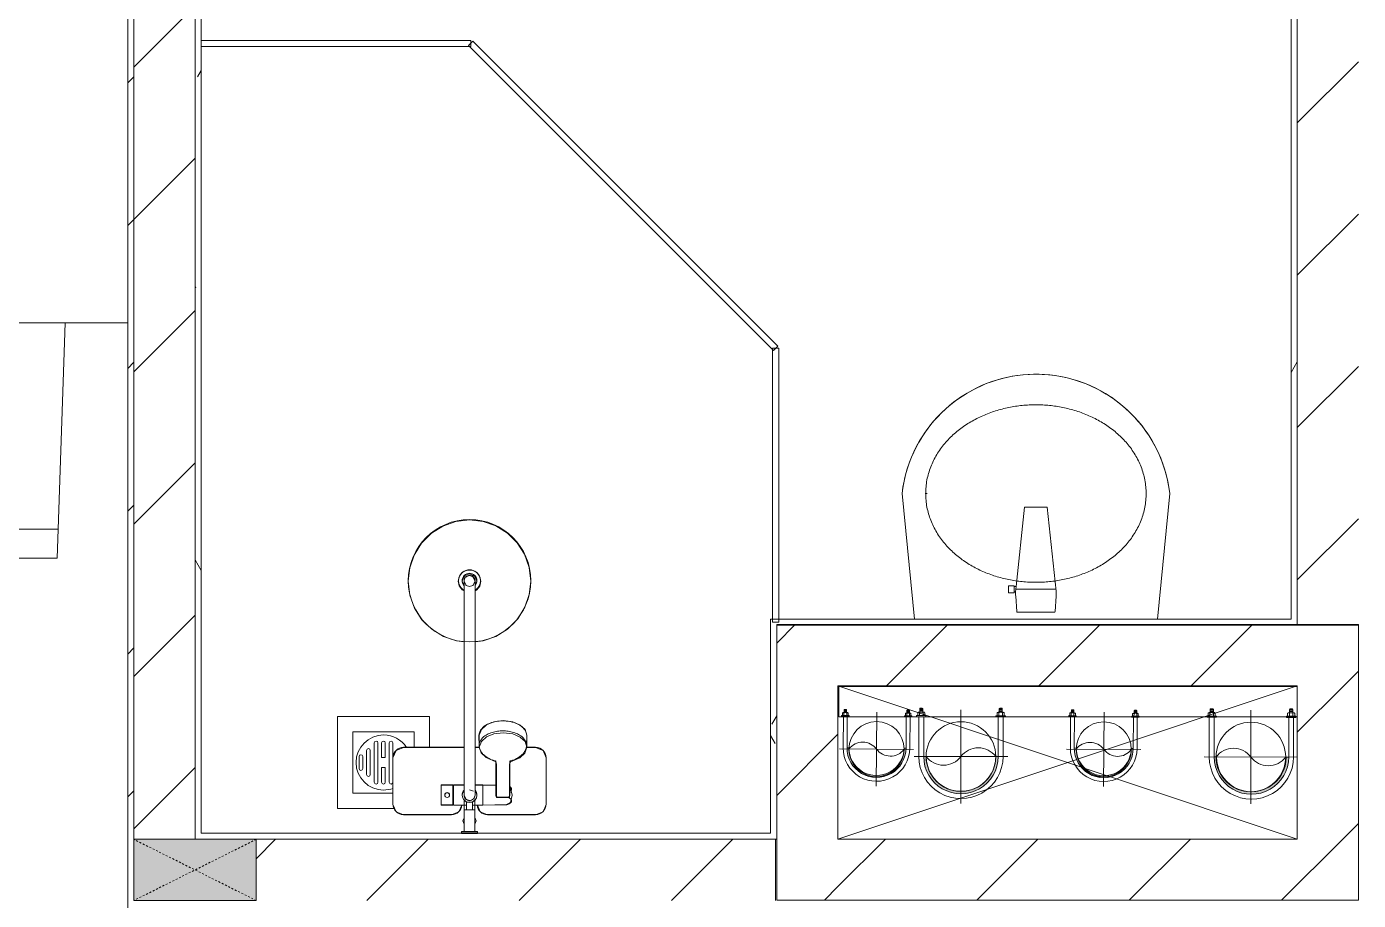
# Model space of a CAD drawing. Header units: millimetres. Extents: x 5357 to 259384, y -16348 to 109893.
# Drawn here: x 94678 to 96853, y 37737 to 39165 of the extents above; entities that cross this region are included whole.
import ezdxf

# ---------------------------------------------------------------- set-up
doc = ezdxf.new("R2010")
doc.units = ezdxf.units.MM
doc.linetypes.add('Dash', pattern=[6, 3, -3])
doc.linetypes.add('IMPORT-CENTER _3_', pattern=[10.16, 6.35, -1.27, 1.27, -1.27])
for name, color, linetype, lineweight in [('0-1', 7, 'Continuous', 5), ('0-2', 53, 'Continuous', 9), ('A-GLAZ-CURT-1', 254, 'Continuous', 9), ('A-GLAZ-CURT-2', 53, 'Continuous', 9), ('A-WALL-1', 9, 'Continuous', 18), ('A-WALL-3', 113, 'Continuous', 18), ('A-WALL-PATT', 111, 'Continuous', 9), ('A-WALL-PATT-1', 10, 'Continuous', 9), ('A-WALL-PATT-2', 53, 'Continuous', 9), ('G-IMPT', 8, 'Continuous', 9), ('G-IMPT-2', 8, 'IMPORT-CENTER _3_', 9), ('I-FURN-1', 254, 'Continuous', 9), ('I-WALL-1', 9, 'Continuous', 18), ('M-EQPM', 50, 'Continuous', 9), ('M-EQPM-1', 254, 'Continuous', 9), ('M-EQPM-2', 53, 'Continuous', 9), ('P-SANR-FIXT', 6, 'Continuous', 9), ('P-SANR-FIXT-1', 254, 'Continuous', 9), ('P-SANR-FIXT-2', 53, 'Continuous', 9), ('P-SANR-FIXT-3', 221, 'Continuous', 9), ('S-COLS-2', 9, 'Continuous', 18), ('S-COLS-3', 53, 'Continuous', 9), ('S-COLS-4', 254, 'Continuous', 9), ('S-COLS-HDLN-1', 53, 'Dash', 9)]:
    doc.layers.add(name, color=color, linetype=linetype, lineweight=lineweight)
pattern_1 = [(0, (0, 0), (894.08, 223.52), [73.762, -596.798, 73.762, -596.798, -3576.32]), (0, (0, 0), (894.08, 223.52), [-1341.12, 73.762, -1267.358, 73.762, -596.798, -1564.64]), (0, (0, 0), (894.08, 223.52), [-3352.8, 73.762, -373.278, 73.762, -1043.838]), (120, (335.28, 111.76), (-640.614, 662.536), [73.762, -596.798, 73.762, -4173.118]), (120, (335.28, 111.76), (-640.614, 662.536), [-744.322, -596.798, 73.762, -1267.358, -2235.2]), (120, (335.28, 111.76), (-640.614, 662.536), [-2682.24, 73.762, -596.798, 73.762, -1490.878]), (120, (335.28, 111.76), (-640.614, 662.536), [-3426.562, -373.278, 73.762, -1043.838]), (240, (447.04, 558.8), (-253.466, -886.056), [73.762, -596.798, 73.762, -4173.118]), (240, (447.04, 558.8), (-253.466, -886.056), [-744.322, -596.798, 73.762, -1267.358, -2235.2]), (240, (447.04, 558.8), (-253.466, -886.056), [-2682.24, 73.762, -596.798, 73.762, -1490.878]), (240, (447.04, 558.8), (-253.466, -886.056), [-3426.562, -373.278, 73.762, -1043.838])]
pattern_2 = [(45, (0, 0), (-124.4508, 124.4508), [])]

# ---------------------------------------------------------------- blocks, each defined once
blk = doc.blocks.new('93925000_0001 - 93925000_top_dwg_93925000_T-348115-TKCS_MB CẢNH QUAN CÂY XANH')
at = {"layer": 'P-SANR-FIXT'}
for p, q in [((-29.3, -30.4), (-108, -30.4)), ((29.3, -30.4), (108, -30.4)), ((-125, -47.4), (-125, -123.4)), ((-46.3, -78.4), (-46.3, -46.7)), ((-27.2, -47.1), (-26.1, -47.1)), ((-9, -412.5), (-9, -62.5)), ((9, -62.5), (9, -412.5)), ((21.5, -45.9), (60.6, -46.7)), ((43, -64.7), (43, -117.7)), ((65.8, -117.7), (65.8, -64.7)), ((125, -47.4), (125, -123.4)), ((-27.2, -77.9), (-26.1, -77.9)), ((43, -78.7), (21.5, -79.2)), ((42.7, -117.9), (42.7, -117.9)), ((43.2, -117.6), (43.2, -117.5)), ((65.6, -117.5), (65.6, -117.6)), ((66.1, -117.9), (66.1, -117.9)), ((-108, -140.4), (-9, -140.4)), ((9, -140.4), (16.1, -140.4)), ((15.4, -159.1), (15.8, -143.3)), ((108, -140.4), (92.7, -140.4)), ((93, -143.3), (93.4, -159.1))]:
    blk.add_line(p, q, dxfattribs=at)
at = {"layer": 'P-SANR-FIXT', "flags": 128}
for points in [[(-45.8, -46.1), (-27.2, -46.1), (-27.2, -78.9), (-45.8, -78.9)], [(-26.1, -46), (-26.1, -78.9), (-9, -79)], [(21.5, -47.4), (21.5, -79.1), (9, -79)]]:
    blk.add_lwpolyline(points, dxfattribs=at)
at = {"layer": 'P-SANR-FIXT'}
for centre, radius in [((-36.5, -62.5), 3.95), ((0, -412.5), 100)]:
    blk.add_circle(centre, radius, dxfattribs=at)
for centre, radius, start, end in [((-108, -47.4), 17, 90, 180), ((-29.3, -47.4), 17, 4.7626, 90), ((29.3, -47.4), 17, 90, 175.2374), ((108, -47.4), 17, 360, 90), ((-45.8, -46.6), 0.5, 90, 180), ((0, -62.5), 12, 318.5904, 221.4096), ((0, -62.5), 9, 90, 180.0008), ((0, -62.5), 9, 360, 90), ((45.7, -61.8), 2.59, 155.1929, 175.7071), ((45.9, -61.8), 2.75, 130.8294, 155.1929), ((46.1, -62.1), 3.08, 110.5459, 130.8294), ((54.4, -334.8), 275.9, 88.2683, 91.7343), ((59.7, -57.1), 10.5, 38.6491, 85.492), ((-11.1, -67.1), 76.9, 1.7693, 4.1075), ((-45.8, -78.4), 0.5, 180, 270), ((65.2, -72.4), 3.46, 323.2522, 79.3541), ((-108, -123.4), 17, 180, 270), ((41.5, -147.6), 26.8, 139.9517, 145.4927), ((43.6, -149.4), 29.5, 134.7867, 139.9744), ((46.2, -152), 33.2, 130.0223, 134.7808), ((47.7, -153.8), 35.5, 125.4414, 130.0144), ((49.9, -156.8), 39.2, 121.1773, 125.4365), ((50.6, -157.9), 40.5, 119.697, 121.1761), ((51, -158.7), 41.5, 117.0276, 119.7085), ((52.2, -161.1), 44.1, 113.3199, 117.0258), ((51.7, -159.9), 42.8, 109.7779, 113.2977), ((52.5, -162.2), 45.2, 106.1472, 109.7766), ((53.2, -164.5), 47.7, 103.9355, 106.1665), ((39.1, -108.2), 10.4, 284.3956, 285.5116), ((40.8, -114.2), 4.19, 285.5116, 289.9665), ((40.2, -112.5), 6, 289.9665, 292.7061), ((41.4, -115.3), 2.96, 292.7061, 296.5405), ((41.3, -115.1), 3.16, 296.9591, 300.8286), ((41.8, -115.8), 2.26, 300.8286, 305.287), ((42.1, -116.4), 1.64, 305.287, 309.9326), ((42.6, -116.9), 0.906, 309.9326, 315.24), ((66.5, -116.6), 1.39, 229.6335, 235.1234), ((66.3, -116.8), 1.08, 225.1702, 229.6335), ((67.3, -115.4), 2.79, 235.1234, 238.7439), ((67.2, -115.6), 2.6, 238.7439, 243.4573), ((67.8, -114.4), 3.89, 243.9189, 246.8313), ((68.1, -113.8), 4.52, 246.843, 250.4792), ((68.3, -113.2), 5.24, 250.478, 254.0406), ((68.5, -112.7), 5.75, 254.0357, 256.0561), ((55.4, -165.2), 48.4, 73.8659, 76.0481), ((56.2, -162.4), 45.5, 70.241, 73.86), ((57.4, -159.2), 42.1, 66.6693, 70.2637), ((56.5, -161.3), 44.3, 62.9815, 66.6728), ((58, -158.4), 41.1, 60.2783, 62.9855), ((57.7, -158.9), 41.7, 58.8444, 60.2824), ((59.2, -156.4), 38.7, 54.5377, 58.8482), ((60.9, -154), 35.8, 50.0034, 54.5405), ((62.8, -151.7), 32.8, 45.1921, 50.0042), ((65, -149.6), 29.8, 40.0487, 45.1896), ((87.6, -128.4), 1.5, 180, 187.5386), ((87.6, -128.4), 1.5, 258.6057, 270), ((67.2, -147.7), 26.8, 34.5125, 40.0422), ((108, -123.4), 17, 270, 360), ((32.6, -143.6), 16.9, 172.414, 179.1297), ((33.7, -143.7), 17.9, 164.9525, 172.4168), ((35.2, -144.2), 19.5, 157.9614, 164.9563), ((37.1, -144.9), 21.6, 151.4775, 157.9654), ((39.3, -146.1), 24, 145.4892, 151.4815), ((69.4, -146.2), 24.2, 28.5363, 34.4919), ((73.8, -143.9), 19.2, 21.6374, 28.9183), ((71.2, -145), 22.1, 15.4436, 21.6374), ((76.8, -143.4), 16.2, 7.1859, 15.4436), ((73.9, -143.8), 19.1, 1.2699, 7.1859), ((32.7, -159), 17.3, 181.3198, 222.2619), ((76, -159), 17.4, 317.3098, 358.6393), ((54.2, -123), 60.6, 259.1395, 270.1494), ((54.2, -119.5), 64.1, 270.1494, 280.3637), ((0, -412.5), 18, 120.2491, 59.7509), ((0, -412.5), 12.2, 137.7946, 42.2054), ((0, -412.5), 9, 180, 0)]:
    blk.add_arc(centre, radius, start, end, dxfattribs=at)
for points, degree in [([(-12.9, 0), (-12.9, -1.5), (-12.9, -3)], 2), ([(12.9, 0), (0, 0), (-12.8, 0)], 2), ([(12.8, 0), (12.9, 0), (12.9, 0)], 2), ([(12.9, 0), (12.9, -1.5), (12.9, -3)], 2), ([(-12.9, -3), (0, -3), (12.8, -3)], 2), ([(-12.8, -3), (-12.9, -3), (-12.9, -3)], 2), ([(-8.5, -3.8), (-8.5, -20.9), (-8.5, -38)], 2), ([(8.5, -3.8), (8.5, -20.9), (8.5, -38)], 2), ([(-8.5, -38), (0, -38), (8.5, -38)], 2), ([(-5, -38), (-5, -44.8), (-5, -51.6)], 2), ([(5, -38), (5, -44.8), (5, -51.6)], 2), ([(-5, -46), (-15.5, -46), (-26.1, -46)], 2), ([(5, -46), (13.3, -46), (21.5, -46)], 2), ([(43.2, -61.6), (43.1, -62.2), (43.3, -62.8), (43, -63.5), (43, -64.1), (43, -64.7)], 5), ([(46.1, -59), (45.8, -59), (45.6, -59), (45.4, -59.1), (45.2, -59.1), (45, -59.2)], 5), ([(65.6, -61.6), (65.6, -60.8), (65.5, -60), (64.3, -59), (63.5, -59), (62.7, -59)], 5), ([(42.8, -182.5), (33, -180.6), (24.7, -176.4), (19.9, -170.7)], 3), ([(88.8, -170.8), (83.9, -176.5), (75.6, -180.7), (65.8, -182.5)], 3)]:
    blk.add_open_spline(points, degree=degree, dxfattribs=at)
for points, weights in [([(-9.3, -3), (-8.5, -3), (-8.5, -3.8)], [1, 0.707106775639, 1]), ([(9.3, -3), (8.5, -3), (8.5, -3.8)], [1, 0.707106765177, 1]), ([(21.5, -45.9), (21.5, -45.7), (21.5, -47.4)], [0.874147445041, 0.908470869121, 1]), ([(67.9, -74.4), (66.9, -75.7), (65.8, -76.4)], [1, 0.991614392871, 1]), ([(54.4, -167.3), (15.8, -167.3), (15.8, -143.6)], [1, 0.707106781187, 1]), ([(93, -143.6), (93, -167.3), (54.4, -167.3)], [1, 0.707106781187, 1])]:
    blk.add_rational_spline(points, weights, degree=2, dxfattribs=at)
blk.add_open_spline([(68, -50.6), (68.4, -51.1), (68.6, -51.7), (68.7, -53.5), (68.2, -54.7), (66.1, -57), (64.6, -58.1), (62.7, -59)], degree=3, knots=[0.3623591, 0.3623591, 0.3623591, 0.3623591, 0.4991435, 0.4991435, 0.7494159, 0.7494159, 0.9564651, 0.9564651, 0.9564651, 0.9564651], dxfattribs=at)
blk = doc.blocks.new('93925000_0001 - 93925000_top_dwg-348114-TKCS_MB CẢNH QUAN CÂY XANH')
blk.add_blockref('93925000_0001 - 93925000_top_dwg_93925000_T-348115-TKCS_MB CẢNH QUAN CÂY XANH', (0, 0))
blk = doc.blocks.new('93925000_0001 - 93925000_3D_low_dwg-V159-TKCS_MB CẢNH QUAN CÂY XANH')
at = {"layer": 'P-SANR-FIXT'}
for p, q in [((-13, 0.4), (-12.1, 0.4)), ((-13, 0.4), (-11.6, 0.4)), ((-13, 0.4), (-12.1, 0.4)), ((-13, 0.4), (-11.6, 0.4)), ((-13, -2.4), (-13, 0.4)), ((-13, -2.4), (-13, 0.4)), ((-12.1, 0.4), (-9.1, 0.4)), ((-12.1, 0.4), (-9.1, 0.4)), ((-8, 0.4), (-11.6, 0.4)), ((-8, 0.4), (-11.6, 0.4)), ((-9.1, 0.4), (-5, 0.4)), ((-9.1, 0.4), (-5, 0.4)), ((-2.7, 0.4), (-8, 0.4)), ((-2.7, 0.4), (-8, 0.4)), ((-5, 0.4), (0, 0.4)), ((-5, 0.4), (0, 0.4)), ((2.9, 0.4), (-2.7, 0.4)), ((2.9, 0.4), (-2.7, 0.4)), ((0, 0.4), (5.1, 0.4)), ((0, 0.4), (5.1, 0.4)), ((8.2, 0.4), (2.9, 0.4)), ((8.2, 0.4), (2.9, 0.4)), ((5.1, 0.4), (9, 0.4)), ((5.1, 0.4), (9, 0.4)), ((11.6, 0.4), (8.2, 0.4)), ((11.6, 0.4), (8.2, 0.4)), ((9, 0.4), (12, 0.4)), ((9, 0.4), (12, 0.4)), ((13, 0.4), (11.6, 0.4)), ((13, 0.4), (11.6, 0.4)), ((12, 0.4), (13, 0.4)), ((12, 0.4), (13, 0.4)), ((13, -2.4), (13, 0.4)), ((13, -2.4), (13, 0.4)), ((-12.1, -2.4), (-13, -2.4)), ((-13, -2.4), (-11.6, -2.4)), ((-12.1, -2.4), (-13, -2.4)), ((-13, -2.4), (-11.6, -2.4)), ((-9.1, -2.4), (-12.1, -2.4)), ((-9.1, -2.4), (-12.1, -2.4)), ((-11.6, -2.4), (-8.5, -2.4)), ((-11.6, -2.4), (-8.9, -2.4)), ((-11.1, -20.1), (-8.9, -14.6)), ((-8.9, -25.2), (-11.1, -20.1)), ((-5, -2.4), (-9.1, -2.4)), ((-8.9, -45.6), (-8.9, -2.4)), ((-6.1, -2.4), (-8.5, -2.4)), ((-8.5, -53.6), (-8.5, -2.4)), ((-0.3, -2.4), (-6.1, -2.4)), ((0, -2.4), (-5, -2.4)), ((-0.3, -2.4), (6.1, -2.4)), ((5.1, -2.4), (0, -2.4)), ((5.1, -2.4), (9, -2.4)), ((6.1, -2.4), (8.5, -2.4)), ((11.6, -2.4), (8.5, -2.4)), ((8.5, -2.4), (8.5, -53.6)), ((8.9, -2.4), (8.9, -45.6)), ((11.6, -2.4), (8.9, -2.4)), ((11.1, -20.1), (8.9, -15)), ((8.9, -25.6), (11.1, -20.1)), ((9, -2.4), (12, -2.4)), ((9, -2.4), (12, -2.4)), ((13, -2.4), (11.6, -2.4)), ((13, -2.4), (11.6, -2.4)), ((12, -2.4), (13, -2.4)), ((12, -2.4), (13, -2.4)), ((-125, -47), (-120, -35)), ((-120, -35), (-125, -47)), ((-120, -35), (-108, -30)), ((-108, -30), (-120, -35)), ((-108, -30), (-29.2, -30)), ((-29.2, -30), (-108, -30)), ((-29.2, -30), (-17.2, -35)), ((-17.2, -35), (-29.2, -30)), ((-17.2, -35), (-12.8, -45.6)), ((-12.8, -45.6), (-17.2, -35)), ((17.2, -35), (12.8, -45.6)), ((12.8, -45.6), (17.2, -35)), ((17.2, -35), (29.2, -30)), ((17.2, -35), (29.2, -30)), ((29.2, -30), (108, -30)), ((108, -30), (29.2, -30)), ((108, -30), (120, -35)), ((120, -35), (108, -30)), ((120, -35), (125, -47)), ((125, -47), (120, -35)), ((-125, -123), (-125, -47)), ((-125, -47), (-125, -123)), ((-46.3, -45.7), (-27.2, -45.6)), ((-46.3, -46.9), (-46.3, -45.7)), ((-46.3, -45.7), (-46.3, -46.9)), ((-46.3, -50.3), (-46.3, -46.9)), ((-46.3, -50.5), (-46.3, -56.1)), ((-46.3, -56.1), (-46.3, -62.1)), ((-46.3, -68.1), (-46.3, -62.1)), ((-40.5, -62.1), (-39.4, -59.4)), ((-40.5, -62.1), (-39.3, -64.9)), ((-36.6, -58.1), (-39.4, -59.4)), ((-36.5, -66.1), (-39.3, -64.9)), ((-36.6, -58.1), (-33.6, -59.3)), ((-33.6, -64.8), (-36.5, -66.1)), ((-33.6, -59.3), (-32.5, -62.1)), ((-33.6, -64.8), (-32.5, -62.1)), ((-27.2, -46.8), (-27.2, -45.6)), ((-27.2, -45.6), (-27.2, -46.8)), ((-27.2, -46.8), (-27.2, -50.4)), ((-27.2, -56), (-27.2, -50.4)), ((-27.2, -62.1), (-27.2, -56)), ((-27.2, -68.2), (-27.2, -62.1)), ((-26.1, -46.8), (-26.1, -45.6)), ((-8.5, -45.6), (-26.1, -45.6)), ((-26.1, -46.8), (-26.1, -50.4)), ((-26.1, -56), (-26.1, -50.4)), ((-26.1, -62.1), (-26.1, -56)), ((-26.1, -68.2), (-26.1, -62.1)), ((-11.1, -57.5), (-12, -62.1)), ((-11.2, -57.7), (-12, -62.1)), ((-12, -62.1), (-11.2, -66.5)), ((-12, -62.1), (-11.2, -66.5)), ((-8.5, -53.6), (-11.2, -57.7)), ((-8.5, -53.6), (-11.2, -57.7)), ((-11.1, -57.5), (-11.2, -57.7)), ((-5.4, -54.9), (-9, -62.1)), ((-9, -62.1), (-9, -66.3)), ((-4.4, -50.9), (-8.5, -53.6)), ((-4.4, -50.9), (-8.5, -53.6)), ((-5.4, -54.9), (-6.9, -57.9)), ((0, -53.1), (-5.4, -54.9)), ((-4.6, -51), (-4.4, -50.9)), ((0, -50.1), (-4.4, -50.9)), ((-3.1, -54.4), (-0.3, -53.2)), ((4.4, -50.9), (0, -50.1)), ((4.4, -50.9), (4.6, -51)), ((4.4, -50.9), (8.5, -53.6)), ((4.4, -50.9), (8.5, -53.6)), ((9, -62.1), (6.4, -55.7)), ((9, -62.1), (7.9, -59.4)), ((21.5, -45.6), (8.5, -45.6)), ((11.1, -57.5), (8.5, -53.6)), ((11.2, -57.7), (8.5, -53.6)), ((11.2, -57.7), (8.5, -53.6)), ((9, -62.1), (9, -66.5)), ((11.1, -57.5), (11.2, -57.7)), ((11.1, -66.7), (12, -62.1)), ((12, -62.1), (11.2, -57.7)), ((12, -62.1), (11.2, -57.7)), ((11.2, -66.5), (12, -62.1)), ((21.5, -45.6), (60.6, -46.1)), ((21.5, -46.8), (21.5, -45.6)), ((21.5, -46.8), (21.5, -50.4)), ((21.5, -56), (21.5, -50.4)), ((21.5, -62.1), (21.5, -56)), ((21.5, -68.2), (21.5, -62.1)), ((43.3, -68.3), (43.8, -62.2)), ((44.3, -58.6), (44.2, -112.9)), ((65.4, -58.6), (44.3, -58.6)), ((60.6, -46.1), (66.7, -50.3)), ((65.4, -58.6), (65.4, -112.9)), ((66.3, -68.3), (65.5, -58.6)), ((66.7, -50.3), (69.5, -62.1)), ((66.7, -73.9), (69.5, -62.1)), ((125, -47), (125, -123)), ((125, -123), (125, -47)), ((-46.3, -73.7), (-46.3, -68.1)), ((-46.3, -77.3), (-46.3, -73.7)), ((-46.3, -78.5), (-46.3, -77.3)), ((-46.3, -78.5), (-46.3, -77.3)), ((-46.3, -78.5), (-27.2, -78.6)), ((-27.2, -73.8), (-27.2, -68.2)), ((-27.2, -77.4), (-27.2, -73.8)), ((-27.2, -77.4), (-27.2, -78.6)), ((-27.2, -78.6), (-27.2, -77.4)), ((-26.1, -73.8), (-26.1, -68.2)), ((-26.1, -77.4), (-26.1, -73.8)), ((-26.1, -78.6), (-26.1, -77.4)), ((-26.1, -78.6), (-9, -78.6)), ((-11.1, -66.7), (-11.2, -66.5)), ((-11.2, -66.5), (-9, -69.8)), ((-11.1, -66.7), (-9, -69.9)), ((-9, -79.5), (-9, -66.3)), ((-9, -79.5), (-9, -94.5)), ((6.4, -68.5), (0, -71.1)), ((9, -79.6), (9, -66.5)), ((9, -69.8), (11.2, -66.5)), ((9, -69.8), (11.2, -66.5)), ((9, -69.8), (11.1, -66.7)), ((9, -78.6), (21.5, -78.6)), ((9, -79.6), (9, -94.6)), ((11.1, -66.7), (11.2, -66.5)), ((21.5, -73.8), (21.5, -68.2)), ((21.5, -77.4), (21.5, -73.8)), ((21.5, -78.6), (21.5, -77.4)), ((21.5, -78.6), (44.3, -78.3)), ((-9, -94.5), (-9, -122.1)), ((9, -94.6), (9, -122.1)), ((-120, -135), (-125, -123)), ((-125, -123), (-120, -135)), ((-9, -122.1), (-9, -352.1)), ((9, -352.1), (9, -122.1)), ((27.2, -123.6), (19, -131.1)), ((42.7, -116.4), (27.2, -123.6)), ((44.2, -112.9), (42.7, -116.4)), ((65.4, -112.9), (67, -116.4)), ((67, -116.4), (82.2, -123.4)), ((82.2, -123.4), (90.4, -130.7)), ((125, -123), (120, -135)), ((120, -135), (125, -123)), ((-108, -140), (-120, -135)), ((-120, -135), (-108, -140)), ((-8.8, -140), (-108, -140)), ((-108, -140), (-8.8, -140)), ((16.1, -140), (8.8, -140)), ((8.8, -140), (16.1, -140)), ((16, -140.4), (19, -131.1)), ((16, -140.4), (16, -160.1)), ((19.3, -150.1), (16, -140.4)), ((27.5, -157.3), (19.3, -150.1)), ((90.7, -149.6), (82.5, -157.2)), ((90.4, -130.7), (93.7, -140.4)), ((90.7, -149.6), (93.7, -140.4)), ((108, -140), (93.6, -140)), ((93.6, -140), (108, -140)), ((93.7, -140.4), (93.7, -160.1)), ((108, -140), (120, -135)), ((108, -140), (120, -135)), ((16, -160.1), (18.8, -169)), ((19.3, -169.7), (16, -160.1)), ((27.5, -177), (19.3, -169.7)), ((27.2, -176.8), (23.7, -173.5)), ((27.5, -157.3), (39.8, -162.4)), ((39.8, -162.4), (54.8, -164.2)), ((70.6, -162.2), (54.8, -164.2)), ((70.6, -162.2), (82.5, -157.2)), ((90.7, -169.3), (82.5, -176.8)), ((90.6, -169.4), (86, -173.5)), ((93.7, -160.1), (90.7, -169.3)), ((39.8, -182), (27.5, -177)), ((39.6, -182), (54.8, -183.9)), ((39.8, -182), (54.8, -183.9)), ((54.8, -183.9), (70.6, -181.9)), ((54.8, -183.9), (69.3, -182.2)), ((82.5, -176.8), (70.6, -181.9)), ((82.2, -177), (79.6, -178.1)), ((-42.5, -321.4), (-61.8, -333.3)), ((-21.4, -314.2), (-42.5, -321.4)), ((-9, -312.8), (-21.4, -314.2)), ((22.5, -314.4), (9, -312.9)), ((43, -321.6), (22.5, -314.4)), ((61.9, -333.3), (43, -321.6)), ((-61.8, -333.3), (-77.7, -348.9)), ((78.8, -350.3), (61.9, -333.3)), ((-89.8, -367.9), (-97.3, -388.9)), ((-77.7, -348.9), (-89.8, -367.9)), ((-9, -374.4), (-9, -352.1)), ((9, -374.3), (9, -352.1)), ((90.5, -369.3), (78.8, -350.3)), ((97.6, -390.1), (90.5, -369.3)), ((-97.3, -388.9), (-100, -411.9)), ((-9, -394.7), (-9, -374.4)), ((9, -394.5), (9, -374.3)), ((100, -411.9), (97.6, -390.1)), ((-100, -411.9), (-97.6, -433.8)), ((-16.7, -404), (-18.5, -411.9)), ((-18.5, -411.9), (-18.5, -411.9)), ((-18.5, -411.9), (-16.5, -420.1)), ((-11.8, -397.7), (-16.7, -404)), ((-12, -411.9), (-9, -404.4)), ((-8.3, -420.6), (-12, -411.9)), ((-9, -396.3), (-11.8, -397.7)), ((-9, -394.7), (-9, -407.6)), ((-5.4, -404.7), (-9, -411.9)), ((-9, -407.6), (-9, -411.9)), ((-9, -411.9), (-9, -411.9)), ((-5.4, -404.7), (-6.3, -405.5)), ((-5.4, -404.7), (0, -402.9)), ((5.4, -404.7), (0, -402.9)), ((9, -411.9), (5.4, -404.7)), ((5.4, -404.7), (6.2, -405.4)), ((5.4, -419.1), (9, -411.6)), ((5.4, -419.1), (9, -411.9)), ((8.7, -420.2), (12, -411.9)), ((9, -394.5), (9, -407.4)), ((11.7, -397.6), (9, -396.3)), ((12, -411.9), (9, -404.9)), ((9, -411.9), (9, -407.4)), ((9, -411.6), (9, -411.9)), ((11.7, -397.6), (16.7, -403.7)), ((11.7, -397.6), (16.7, -403.7)), ((18.5, -411.9), (16.5, -420.1)), ((16.7, -403.7), (18.5, -411.9)), ((16.7, -403.7), (18.5, -411.9)), ((18.5, -411.9), (18.5, -411.9)), ((100, -411.9), (97.5, -433.9)), ((-97.6, -433.8), (-90.5, -454.4)), ((-16.5, -420.1), (-11.3, -426.5)), ((-11.3, -426.5), (-3.9, -430)), ((0, -423.9), (-8.3, -420.6)), ((-5.4, -419.1), (-6.2, -418.4)), ((0, -420.9), (-5.4, -419.1)), ((0, -420.9), (-5.4, -419.1)), ((-3.9, -430), (4.1, -429.9)), ((5.4, -419.1), (0, -420.9)), ((5.4, -419.1), (0, -420.9)), ((8.7, -420.2), (0, -423.9)), ((4.1, -429.9), (11.7, -426.2)), ((6.2, -418.4), (5.4, -419.1)), ((16.5, -420.1), (11.7, -426.2)), ((89.8, -455.8), (97.5, -433.9)), ((-90.5, -454.4), (-78.4, -473.9)), ((78, -474.5), (89.8, -455.8)), ((-78.4, -473.9), (-62.2, -490.2)), ((61.9, -490.4), (78, -474.5)), ((-62.2, -490.2), (-43.5, -501.9)), ((42.9, -502.2), (61.9, -490.4)), ((-43.5, -501.9), (-22.2, -509.4)), ((-22.2, -509.4), (-0.1, -511.9)), ((-0.1, -511.9), (22.1, -509.4)), ((22.1, -509.4), (42.9, -502.2))]:
    blk.add_line(p, q, dxfattribs=at)
blk = doc.blocks.new('93925000_0001 - FMM 93925000-V160-TKCS_MB CẢNH QUAN CÂY XANH')
at = {"extrusion": (0, 0, -1), "zscale": -1, "rotation": 180}
for name in ['93925000_0001 - 93925000_top_dwg-348114-TKCS_MB CẢNH QUAN CÂY XANH', '93925000_0001 - 93925000_3D_low_dwg-V159-TKCS_MB CẢNH QUAN CÂY XANH']:
    blk.add_blockref(name, (0, 0), dxfattribs=at)
blk = doc.blocks.new('bonruatreo - Chậu rửa-348246-TKCS_MB CẢNH QUAN CÂY XANH')
at = {"layer": 'P-SANR-FIXT-2'}
for p, q in [((-218.6, 205), (-198.4, 0)), ((-177.8, 205), (-180.6, 205)), ((198.4, 0), (218.6, 205)), ((-198.4, 0), (198.4, 0)), ((165, 0), (-165, 0))]:
    blk.add_line(p, q, dxfattribs=at)
at = {"layer": 'P-SANR-FIXT-2', "flags": 128}
blk.add_lwpolyline([(-218.6, 205), (-217.4, 213.7), (-215.9, 222.4), (-214, 231), (-211.8, 239.5), (-209.3, 247.9), (-206.4, 256.2), (-203.2, 264.4), (-199.6, 272.5), (-195.8, 280.4), (-191.6, 288.1), (-187.1, 295.7), (-182.3, 303.1), (-177.3, 310.3), (-171.9, 317.3), (-166.3, 324.1), (-160.4, 330.6), (-154.2, 336.9), (-147.8, 342.9), (-141.2, 348.7), (-134.3, 354.2), (-127.3, 359.4), (-120, 364.4), (-112.5, 369), (-104.9, 373.4), (-97.1, 377.4), (-89.1, 381.2), (-81, 384.6), (-72.7, 387.6), (-64.4, 390.4), (-55.9, 392.8), (-47.3, 394.8), (-38.7, 396.6), (-30, 397.9), (-21.3, 399), (-12.5, 399.6), (-3.7, 400), (5.1, 399.9), (13.9, 399.6), (22.6, 398.8), (31.4, 397.8), (40.1, 396.3), (48.7, 394.5), (57.2, 392.4), (65.7, 390), (74, 387.2), (82.2, 384.1), (90.3, 380.6), (98.3, 376.8), (106.1, 372.7), (113.7, 368.3), (121.1, 363.6), (128.4, 358.7), (135.4, 353.4), (142.2, 347.8), (148.8, 342), (155.2, 335.9), (161.3, 329.6), (167.2, 323), (172.8, 316.2), (178.1, 309.2), (183.1, 302), (187.8, 294.6), (192.2, 287), (196.4, 279.2), (200.2, 271.3), (203.7, 263.2), (206.8, 255), (209.7, 246.6), (212.2, 238.2), (214.3, 229.7), (216.1, 221.1), (217.6, 212.4), (218.6, 205)], dxfattribs=at)
at = {"layer": 'P-SANR-FIXT-2'}
blk.add_arc((0, 180), 220, 6.525, 173.475, dxfattribs=at)
for points in [[(-180, 205), (-180, 212.4), (-178.6, 227.3), (-172.4, 248.8), (-162.5, 268.9), (-149.4, 287), (-133.8, 303), (-116.1, 316.6), (-96.9, 327.9), (-76.5, 336.8), (-55.2, 343.5), (-33.3, 347.9), (-11.2, 350.1), (11.1, 350.1), (33.3, 347.9), (55.2, 343.5), (76.5, 336.8), (96.9, 327.9), (116.1, 316.6), (133.8, 302.9), (149.5, 287), (162.5, 268.8), (172.4, 248.8), (178.6, 227.3), (180, 212.4), (180, 205)], [(180, 205), (180, 197.6), (178.6, 182.7), (172.4, 161.2), (162.5, 141.2), (149.5, 123), (133.8, 107.1), (116.1, 93.4), (96.9, 82.1), (76.5, 73.2), (55.2, 66.5), (33.3, 62.1), (11.1, 59.9), (-11.2, 59.9), (-33.3, 62.1), (-55.2, 66.5), (-76.5, 73.2), (-96.9, 82.1), (-116.1, 93.4), (-133.8, 107), (-149.4, 123), (-162.5, 141.1), (-172.4, 161.2), (-178.6, 182.7), (-180, 197.6), (-180, 205)]]:
    blk.add_open_spline(points, degree=3, dxfattribs=at)
at = {"layer": 'P-SANR-FIXT-3'}
for p, q in [((-18.5, 182.5), (-32.2, 52.9)), ((18.5, 182.5), (-18.5, 182.5)), ((33, 45.4), (18.5, 182.5)), ((-35.6, 54.2), (-44.7, 54.2)), ((-44.7, 54.2), (-44.7, 42.8)), ((-35.6, 52.9), (-35.6, 54.2)), ((-32.2, 52.9), (-35.6, 52.9)), ((-35.6, 44.2), (-35.6, 52.9)), ((-35.6, 42.8), (-35.6, 44.2)), ((-35.6, 44.2), (-33.1, 44.2)), ((-32.2, 52.9), (-33.1, 44.2)), ((32.7, 48.5), (-32.7, 48.5)), ((-44.7, 42.8), (-35.6, 42.8)), ((-33, 37.3), (-31.4, 12.2)), ((31.4, 12.2), (33, 37.3)), ((-30.2, 11), (30.2, 11))]:
    blk.add_line(p, q, dxfattribs=at)
for centre, radius, start, end in [((5.5, 41.4), 38.7, 175.8543, 186.034), ((-5.5, 41.4), 38.7, 353.966, 6.034), ((-30.1, 12.3), 1.3, 183.5997, 268.7722), ((30.1, 12.3), 1.3, 271.2278, 356.4003)]:
    blk.add_arc(centre, radius, start, end, dxfattribs=at)
blk = doc.blocks.new('THU NUOC - THU NUOC-455054-TKCS_MB CẢNH QUAN CÂY XANH')
at = {"layer": 'M-EQPM-2'}
for p, q in [((-66.3, -70.6), (-66.3, 79.4)), ((-66.3, 79.4), (-15.8, 79.4)), ((-15.8, 54.4), (-41.3, 54.4)), ((-41.3, 54.4), (-41.3, -45.6)), ((83.7, 22.6), (83.7, -70.6)), ((-23.3, 19.6), (40.9, 19.6)), ((40.9, 13.6), (-23.3, 13.6)), ((-23.3, 7.2), (0.7, 7.2)), ((0.7, 1.2), (-23.3, 1.2)), ((0.7, 7.2), (0.7, 1.2)), ((16.7, 1.2), (16.7, 7.2)), ((16.7, 7.2), (40.9, 7.2)), ((40.9, 1.2), (16.7, 1.2)), ((58.7, -45.6), (58.7, 19.9)), ((-23.3, -4.8), (40.9, -4.8)), ((40.9, -10.8), (-23.3, -10.8)), ((-11, -17.3), (28.5, -17.3)), ((28.5, -23.3), (-11, -23.3)), ((-1.1, -29.6), (18.5, -29.6)), ((18.5, -35.6), (-1.1, -35.6)), ((-41.3, -45.6), (58.7, -45.6)), ((83.7, -70.6), (-66.3, -70.6))]:
    blk.add_line(p, q, dxfattribs=at)
for centre, radius, start, end in [((8.7, 4.4), 45, 123.3453, 180), ((8.7, 4.4), 45, 123.3453, 180), ((-11, 29.1), 3, 150, 255), ((8.7, 4.4), 45, 180, 0), ((8.7, 4.4), 45, 180, 360), ((-23.3, 16.6), 3, 90, 270), ((-23.3, 4.2), 3, 90, 270), ((40.9, 16.6), 3, 270, 90), ((40.9, 4.2), 3, 270, 90), ((8.7, 4.4), 45, 0, 20.2407), ((8.7, 4.4), 45, 360, 20.2407), ((-23.3, -7.8), 3, 90, 270), ((-11, -20.3), 3, 90, 270), ((28.5, -20.3), 3, 270, 90), ((40.9, -7.8), 3, 270, 90), ((-1.1, -32.6), 3, 90, 270), ((18.5, -32.6), 3, 270, 90)]:
    blk.add_arc(centre, radius, start, end, dxfattribs=at)
blk = doc.blocks.new('System Panel - Glazed-921744-TKCS_MB CẢNH QUAN CÂY XANH')
at = {"layer": 'A-GLAZ-CURT-2'}
for p, q in [((220.1, 5), (-220.1, 5)), ((-220.1, 5), (-220.1, -5)), ((220.1, -5), (220.1, 5)), ((-220.1, -5), (220.1, -5))]:
    blk.add_line(p, q, dxfattribs=at)
blk = doc.blocks.new('System Panel - Glazed-579637-TKCS_MB CẢNH QUAN CÂY XANH')
at = {"layer": 'A-GLAZ-CURT-2'}
for p, q in [((352.2, 5), (-352.2, 5)), ((-352.2, 5), (-352.2, -5)), ((352.2, -5), (352.2, 5)), ((-352.2, -5), (352.2, -5))]:
    blk.add_line(p, q, dxfattribs=at)
blk = doc.blocks.new('System Panel - Glazed-1033950-TKCS_MB CẢNH QUAN CÂY XANH')
at = {"layer": 'A-GLAZ-CURT-2'}
for p, q in [((223.7, 5), (-223.7, 5)), ((-223.7, 5), (-223.7, -5)), ((223.7, -5), (223.7, 5)), ((-223.7, -5), (223.7, -5))]:
    blk.add_line(p, q, dxfattribs=at)
blk = doc.blocks.new('G1_SOF - BO TRU - 100x200-V58-TKCS_MB CẢNH QUAN CÂY XANH')
at = {"layer": 'S-COLS-3'}
blk.add_hatch(color=256, dxfattribs=at).paths.add_polyline_path([(50, -100), (50, 100), (-50, 100), (-50, -100)])
at = {"layer": 'S-COLS-2'}
for p, q in [((50, 100), (-50, 100)), ((-50, 100), (-50, -100)), ((50, -100), (50, 100)), ((-50, -100), (50, -100))]:
    blk.add_line(p, q, dxfattribs=at)
at = {"layer": 'S-COLS-HDLN-1'}
for p, q in [((50, 100), (-50, -100)), ((-50, 100), (50, -100))]:
    blk.add_line(p, q, dxfattribs=at)
blk = doc.blocks.new('RES_BAN AN 1 - RES_BAN AN 1-V94-TKCS_MB CẢNH QUAN CÂY XANH')
at = {"layer": 'I-FURN-1'}
for p, q in [((-425, 0), (-425, -1275)), ((425, -1275), (425, 0)), ((-761.9, -113.5), (-425, -102.3)), ((-425, -102.3), (-425, -549.7)), ((425, -102.3), (425, -549.7)), ((761.9, -113.5), (425, -102.3)), ((-761.9, -113.5), (-809.6, -115.1)), ((-809.6, -115.1), (-809.6, -536.9)), ((-761.9, -538.5), (-761.9, -113.5)), ((-761.9, -538.5), (-761.9, -113.5)), ((761.9, -538.5), (761.9, -113.5)), ((761.9, -113.5), (761.9, -538.5)), ((809.6, -115.1), (761.9, -113.5)), ((809.6, -536.9), (809.6, -115.1)), ((-809.6, -536.9), (-761.9, -538.5)), ((-425, -549.7), (-761.9, -538.5)), ((425, -549.7), (761.9, -538.5)), ((761.9, -538.5), (809.6, -536.9)), ((-761.9, -743.8), (-425, -732.5)), ((-425, -732.5), (-425, -1180)), ((425, -732.5), (425, -1180)), ((761.9, -743.8), (425, -732.5)), ((-809.6, -745.3), (-761.9, -743.8)), ((-809.6, -1167.2), (-809.6, -745.3)), ((-761.9, -1168.8), (-761.9, -743.8)), ((-761.9, -743.8), (-761.9, -1168.8)), ((761.9, -743.8), (809.6, -745.3)), ((761.9, -1168.8), (761.9, -743.8)), ((761.9, -1168.8), (761.9, -743.8)), ((809.6, -745.3), (809.6, -1167.2)), ((-761.9, -1168.8), (-809.6, -1167.2)), ((-425, -1180), (-761.9, -1168.8)), ((425, -1180), (761.9, -1168.8)), ((809.6, -1167.2), (761.9, -1168.8)), ((-425, -1275), (425, -1275))]:
    blk.add_line(p, q, dxfattribs=at)
blk = doc.blocks.new('NCV_TKTC_TANG 1_rvt-1-TKCS_MB CẢNH QUAN CÂY XANH')
at = {"layer": 'A-WALL-PATT-1'}
h = blk.add_hatch(dxfattribs=at)
h.set_pattern_fill('FP_2', color=256, style=0, pattern_type=2)
h.set_pattern_definition(pattern_2)
h.paths.add_polyline_path([(94952.6, 35736.9), (94952.6, 37736.9), (94852.6, 37736.9), (94852.6, 35736.9), (94929.2, 35736.9)])
h.paths.add_polyline_path([(94929.2, 37836.9), (94952.6, 37836.9), (94952.6, 40136.9), (94852.6, 40136.9), (94852.6, 37836.9)])
h = blk.add_hatch(dxfattribs=at)
h.set_pattern_fill('FP_11', color=256, style=0, pattern_type=2)
h.set_pattern_definition(pattern_1)
h.paths.add_polyline_path([(96742.6, 38186.9), (96752.6, 38186.9), (96752.6, 40137.8), (96742.6, 40137.8), (96742.6, 38196.9)])
h = blk.add_hatch(dxfattribs=at)
h.set_pattern_fill('FP_2', color=256, style=0, pattern_type=2)
h.set_pattern_definition(pattern_2)
h.paths.add_polyline_path([(96852.6, 38186.9), (96852.6, 40136.9), (96752.6, 40136.9), (96752.6, 38186.9)])
h = blk.add_hatch(dxfattribs=at)
h.set_pattern_fill('FP_11', color=256, style=0, pattern_type=2)
h.set_pattern_definition(pattern_1)
h.paths.add_polyline_path([(94962.6, 37836.9), (94962.6, 40127.8), (94952.6, 40127.8), (94952.6, 37836.9), (94960.9, 37836.9)])
h = blk.add_hatch(dxfattribs=at)
h.set_pattern_fill('FP_11', color=256, style=0, pattern_type=2)
h.set_pattern_definition(pattern_1)
h.paths.add_polyline_path([(95892.6, 37846.9), (95902.6, 37846.9), (95902.6, 38196.9), (95892.6, 38196.9), (95892.6, 37897.2)])
h = blk.add_hatch(dxfattribs=at)
h.set_pattern_fill('FP_2', color=256, style=0, pattern_type=2)
h.set_pattern_definition(pattern_2)
h.paths.add_polyline_path([(95900.5, 37736.9), (95900.5, 37836.9), (95052.6, 37836.9), (95052.6, 37736.9), (95534.4, 37736.9)])
at = {"layer": 'A-WALL-PATT-2'}
h = blk.add_hatch(dxfattribs=at)
h.set_pattern_fill('FP_10', color=256, style=0, pattern_type=2)
h.set_pattern_definition([(45, (0, 0), (-116.67262, 116.67262), [])])
h.paths.add_polyline_path([(94852.6, 35746.9), (94852.6, 40246.9), (94842.6, 40246.9), (94842.6, 35746.9)])
at = {"layer": 'A-WALL-1'}
for p, q in [((94852.6, 40136.9), (94852.6, 37836.9)), ((94952.6, 37836.9), (94952.6, 40136.9)), ((96752.6, 40136.9), (96752.6, 38186.9)), ((96752.6, 38186.9), (96852.6, 38186.9)), ((95900.5, 37836.9), (95052.6, 37836.9)), ((95900.5, 37736.9), (95900.5, 37836.9))]:
    blk.add_line(p, q, dxfattribs=at)
at = {"layer": 'I-WALL-1'}
for p, q in [((94842.6, 40246.9), (94842.6, 35746.9)), ((94852.6, 37836.9), (94852.6, 40136.9)), ((96752.6, 38186.9), (96752.6, 40137.8)), ((94952.6, 40127.8), (94952.6, 37836.9)), ((94962.6, 37846.9), (94962.6, 40127.8)), ((96742.6, 40127.8), (96742.6, 38196.9)), ((95902.6, 38196.9), (95892.6, 38196.9)), ((95892.6, 38196.9), (95892.6, 37846.9)), ((96127.5, 38196.9), (95902.6, 38196.9)), ((96742.6, 38196.9), (96524.4, 38196.9)), ((95902.6, 37846.9), (95902.6, 38186.9)), ((95902.6, 38186.9), (96742.6, 38186.9)), ((96742.6, 38186.9), (96752.6, 38186.9)), ((95892.6, 37846.9), (94962.6, 37846.9)), ((95902.6, 37836.9), (95902.6, 37846.9)), ((95052.6, 37836.9), (95902.6, 37836.9))]:
    blk.add_line(p, q, dxfattribs=at)
at = {"layer": 'A-GLAZ-CURT-1'}
blk.add_blockref('System Panel - Glazed-921744-TKCS_MB CẢNH QUAN CÂY XANH', (95182.7, 39137.4), dxfattribs=at)
for name, p, rotation in [('System Panel - Glazed-579637-TKCS_MB CẢNH QUAN CÂY XANH', (95651.9, 38888.3), 314.9999999999997), ('System Panel - Glazed-1033950-TKCS_MB CẢNH QUAN CÂY XANH', (95900.9, 38415.6), 270)]:
    blk.add_blockref(name, p, dxfattribs=dict(at, rotation=rotation))
at = {"layer": 'I-FURN-1', "rotation": 269.9999999999999}
blk.add_blockref('RES_BAN AN 1 - RES_BAN AN 1-V94-TKCS_MB CẢNH QUAN CÂY XANH', (94842.6, 39105.7), dxfattribs=at)
at = {"layer": 'M-EQPM-1', "rotation": 269.9999999999992}
blk.add_blockref('THU NUOC - THU NUOC-455054-TKCS_MB CẢNH QUAN CÂY XANH', (95256.1, 37971.1), dxfattribs=at)
at = {"layer": 'P-SANR-FIXT-1'}
for name, p in [('bonruatreo - Chậu rửa-348246-TKCS_MB CẢNH QUAN CÂY XANH', (96325.9, 38196.9)), ('93925000_0001 - FMM 93925000-V160-TKCS_MB CẢNH QUAN CÂY XANH', (95400.9, 37846.9))]:
    blk.add_blockref(name, p, dxfattribs=at)
at = {"layer": 'S-COLS-4', "rotation": 269.9999999999993}
blk.add_blockref('G1_SOF - BO TRU - 100x200-V58-TKCS_MB CẢNH QUAN CÂY XANH', (94952.6, 37786.9), dxfattribs=at)
blk = doc.blocks.new('TKTC_XREF_251221_MB TANG 1 - TKTC_XREF_260130_MB TANG 1_dwg_CUM U_DN100-4202112-TKCS_MB CẢNH QUAN CÂY XANH')
at = {"layer": 'G-IMPT'}
blk.add_hatch(color=256, dxfattribs=at).paths.add_polyline_path([(0, 61), (0, 57), (14.8, 55.1), (28.5, 49.4), (40.3, 40.3), (49.4, 28.5), (55.1, 14.8), (57, 0), (55.1, -14.8), (49.4, -28.5), (40.3, -40.3), (28.5, -49.4), (14.8, -55.1), (0, -57), (0, -61), (15.8, -58.9), (30.5, -52.8), (43.1, -43.1), (52.8, -30.5), (58.9, -15.8), (61, 0), (58.9, 15.8), (52.8, 30.5), (43.1, 43.1), (30.5, 52.8), (15.8, 58.9)])
for p, q in [((-79.1, 66.6), (-79.1, 63.4)), ((-76.6, 66.6), (-76.6, 63.4)), ((-74.6, 66.6), (-74.6, 63.4)), ((-72.7, 69.3), (-72.7, 60.7)), ((-66.9, 67.9), (-71.7, 67.9)), ((-66.9, 62.1), (-71.7, 62.1)), ((-65, 69), (0, 69)), ((-79.1, -63.4), (-79.1, -66.6)), ((-76.6, -63.4), (-76.6, -66.6)), ((-74.6, -63.4), (-74.6, -66.6)), ((-72.7, -60.7), (-72.7, -69.3)), ((-66.9, -62.1), (-71.7, -62.1)), ((-66.9, -67.9), (-71.7, -67.9)), ((-65, -69), (0, -69))]:
    blk.add_line(p, q, dxfattribs=at)
at = {"layer": 'G-IMPT', "flags": 128}
for points in [[(-72.7, 67.6), (-78.1, 67.6), (-78.1, 62.4), (-72.7, 62.4)], [(-71.7, 59.2), (-66.9, 59.2), (-66.9, 70.8), (-71.7, 70.8)], [(-66.9, 70.8), (-66.9, 72.7), (-65, 72.7), (-65, 57.3), (-66.9, 57.3), (-66.9, 59.2)], [(-65, 61), (0, 61), (0, 57)], [(-72.7, -62.4), (-78.1, -62.4), (-78.1, -67.6), (-72.7, -67.6)], [(-71.7, -70.8), (-66.9, -70.8), (-66.9, -59.2), (-71.7, -59.2)], [(-66.9, -59.2), (-66.9, -57.3), (-65, -57.3), (-65, -72.7), (-66.9, -72.7), (-66.9, -70.8)], [(-65, -61), (0, -61), (0, -57)]]:
    blk.add_lwpolyline(points, dxfattribs=at)
at = {"layer": 'G-IMPT'}
for centre, radius, start, end in [((-78.1, 66.6), 0.96, 90, 180), ((-78.1, 63.4), 0.96, 180, 270), ((-71.1, 69.3), 1.56, 112.6199, 247.3801), ((-67.9, 65), 4.8, 143.1301, 216.8699), ((-71.1, 60.7), 1.56, 112.6199, 247.3801), ((0, 0), 69, 270, 90), ((0, 0), 61, 270, 90), ((0, 0), 57, 270, 90), ((-78.1, -63.4), 0.96, 90, 180), ((-78.1, -66.6), 0.96, 180, 270), ((-71.1, -60.7), 1.56, 112.6199, 247.3801), ((-67.9, -65), 4.8, 143.1301, 216.8699), ((-71.1, -69.3), 1.56, 112.6199, 247.3801)]:
    blk.add_arc(centre, radius, start, end, dxfattribs=at)
blk = doc.blocks.new('TKTC_XREF_251221_MB TANG 1 - TKTC_XREF_260130_MB TANG 1_dwg_$cc-V200-TKCS_MB CẢNH QUAN CÂY XANH')
at = {"layer": 'G-IMPT'}
blk.add_circle((0, 0), 0.5, dxfattribs=at)
for centre, radius, start, end in [((0, 0), 0.5, 90, 270), ((0.188, 0.25), 0.313, 126.8699, 233.1301), ((-0.188, -0.25), 0.313, 306.8699, 53.1301)]:
    blk.add_arc(centre, radius, start, end, dxfattribs=at)
at = {"layer": 'G-IMPT-2'}
for p, q in [((0, -0.673), (0, 0.673)), ((-0.673, 0), (0.673, 0))]:
    blk.add_line(p, q, dxfattribs=at)
blk = doc.blocks.new('TKTC_XREF_251221_MB TANG 1 - TKTC_XREF_260130_MB TANG 1_dwg_$cc-4202114-TKCS_MB CẢNH QUAN CÂY XANH')
at = {"layer": 'G-IMPT'}
blk.add_circle((0, 0), 0.5, dxfattribs=at)
for centre, radius, start, end in [((0, 0), 0.5, 90, 270), ((0.188, 0.25), 0.313, 126.8699, 233.1301), ((-0.188, -0.25), 0.313, 306.8699, 53.1301)]:
    blk.add_arc(centre, radius, start, end, dxfattribs=at)
at = {"layer": 'G-IMPT-2'}
for p, q in [((0, -0.673), (0, 0.673)), ((-0.673, 0), (0.673, 0))]:
    blk.add_line(p, q, dxfattribs=at)
blk = doc.blocks.new('TKTC_XREF_251221_MB TANG 1 - TKTC_XREF_260130_MB TANG 1_dwg_CUM U_DN100-4202115-TKCS_MB CẢNH QUAN CÂY XANH')
at = {"layer": 'G-IMPT'}
blk.add_hatch(color=256, dxfattribs=at).paths.add_polyline_path([(0, -61), (0, -57), (14.8, -55.1), (28.5, -49.4), (40.3, -40.3), (49.4, -28.5), (55.1, -14.8), (57, 0), (55.1, 14.8), (49.4, 28.5), (40.3, 40.3), (28.5, 49.4), (14.8, 55.1), (0, 57), (0, 61), (15.8, 58.9), (36.8, 48), (43.1, 43.1), (52.8, 30.5), (58.9, 15.8), (61, 0), (58.9, -15.8), (52.8, -30.5), (43.1, -43.1), (30.5, -52.8), (15.8, -58.9)])
for p, q in [((-79.1, 66.6), (-79.1, 63.4)), ((-76.6, 66.6), (-76.6, 63.4)), ((-74.6, 66.6), (-74.6, 63.4)), ((-72.7, 69.3), (-72.7, 60.7)), ((-66.9, 67.9), (-71.7, 67.9)), ((-65, 69), (0, 69)), ((-66.9, 62.1), (-71.7, 62.1)), ((-79.1, -63.4), (-79.1, -66.6)), ((-76.6, -63.4), (-76.6, -66.6)), ((-74.6, -63.4), (-74.6, -66.6)), ((-72.7, -60.7), (-72.7, -69.3)), ((-66.9, -62.1), (-71.7, -62.1)), ((-66.9, -67.9), (-71.7, -67.9)), ((-65, -69), (0, -69))]:
    blk.add_line(p, q, dxfattribs=at)
at = {"layer": 'G-IMPT', "flags": 128}
for points in [[(-72.7, 67.6), (-78.1, 67.6), (-78.1, 62.4), (-72.7, 62.4)], [(-71.7, 59.2), (-66.9, 59.2), (-66.9, 70.8), (-71.7, 70.8)], [(-66.9, 70.8), (-66.9, 72.7), (-65, 72.7), (-65, 57.3), (-66.9, 57.3), (-66.9, 59.2)], [(-65, 61), (0, 61), (0, 57)], [(-72.7, -62.4), (-78.1, -62.4), (-78.1, -67.6), (-72.7, -67.6)], [(-71.7, -70.8), (-66.9, -70.8), (-66.9, -59.2), (-71.7, -59.2)], [(-66.9, -59.2), (-66.9, -57.3), (-65, -57.3), (-65, -72.7), (-66.9, -72.7), (-66.9, -70.8)], [(-65, -61), (0, -61), (0, -57)]]:
    blk.add_lwpolyline(points, dxfattribs=at)
at = {"layer": 'G-IMPT'}
for centre, radius, start, end in [((-78.1, 66.6), 0.96, 90, 180), ((-71.1, 69.3), 1.56, 112.6199, 247.3801), ((-67.9, 65), 4.8, 143.1301, 216.8699), ((0, 0), 69, 270, 90), ((-78.1, 63.4), 0.96, 180, 270), ((-71.1, 60.7), 1.56, 112.6199, 247.3801), ((0, 0), 61, 270, 90), ((0, 0), 57, 270, 90), ((-78.1, -63.4), 0.96, 90, 180), ((-71.1, -60.7), 1.56, 112.6199, 247.3801), ((-67.9, -65), 4.8, 143.1301, 216.8699), ((-78.1, -66.6), 0.96, 180, 270), ((-71.1, -69.3), 1.56, 112.6199, 247.3801)]:
    blk.add_arc(centre, radius, start, end, dxfattribs=at)
blk = doc.blocks.new('TKTC_XREF_251221_MB TANG 1 - TKTC_XREF_260130_MB TANG 1_dwg_$cc-V303-TKCS_MB CẢNH QUAN CÂY XANH')
at = {"layer": 'G-IMPT'}
blk.add_circle((0, 0), 0.5, dxfattribs=at)
for centre, radius, start, end in [((0, 0), 0.5, 90, 270), ((0.188, 0.25), 0.313, 126.8699, 233.1301), ((-0.188, -0.25), 0.313, 306.8699, 53.1301)]:
    blk.add_arc(centre, radius, start, end, dxfattribs=at)
at = {"layer": 'G-IMPT-2'}
for p, q in [((0, -0.673), (0, 0.665)), ((-0.673, 0), (0.673, 0))]:
    blk.add_line(p, q, dxfattribs=at)
blk = doc.blocks.new('TKTC_XREF_251221_MB TANG 1 - TKTC_XREF_260130_MB TANG 1_dwg_$cc-4202116-TKCS_MB CẢNH QUAN CÂY XANH')
at = {"layer": 'G-IMPT'}
blk.add_circle((0, 0), 0.5, dxfattribs=at)
for centre, radius, start, end in [((0, 0), 0.5, 90, 270), ((0.188, 0.25), 0.313, 126.8699, 233.1301), ((-0.188, -0.25), 0.313, 306.8699, 53.1301)]:
    blk.add_arc(centre, radius, start, end, dxfattribs=at)
at = {"layer": 'G-IMPT-2'}
for p, q in [((0, -0.673), (0, 0.673)), ((-0.673, 0), (0.673, 0))]:
    blk.add_line(p, q, dxfattribs=at)
blk = doc.blocks.new('TKTC_XREF_251221_MB TANG 1 - TKTC_XREF_260130_MB TANG 1_dwg-4202109-TKCS_MB CẢNH QUAN CÂY XANH')
at = {"layer": 'G-IMPT'}
blk.add_line((-106399.1, -363260.2), (-107147.9, -363260.2), dxfattribs=at)
at = {"layer": 'G-IMPT', "flags": 128}
blk.add_lwpolyline([(-107147.9, -363259.4), (-107147.6, -363309.4), (-106399.1, -363309.4)], dxfattribs=at)
at = {"extrusion": (0, 0, -1)}
for name, p, xscale, yscale, zscale, rotation in [('TKTC_XREF_251221_MB TANG 1 - TKTC_XREF_260130_MB TANG 1_dwg_$cc-V200-TKCS_MB CẢNH QUAN CÂY XANH', (107086.1, -363362.3), 90.0000000000512, 90.0000000000512, -90.0000000000512, 90.41977899777648), ('TKTC_XREF_251221_MB TANG 1 - TKTC_XREF_260130_MB TANG 1_dwg_CUM U_DN100-4202115-TKCS_MB CẢNH QUAN CÂY XANH', (106948.2, -363374.4), 0.9974999999999966, 0.9974999999999966, -0.9974999999999966, 270.0467435564909), ('TKTC_XREF_251221_MB TANG 1 - TKTC_XREF_260130_MB TANG 1_dwg_$cc-4202116-TKCS_MB CẢNH QUAN CÂY XANH', (106715, -363362.7), 90.0000000000512, 90.0000000000512, -90.0000000000512, 90.41977899777648), ('TKTC_XREF_251221_MB TANG 1 - TKTC_XREF_260130_MB TANG 1_dwg_$cc-V303-TKCS_MB CẢNH QUAN CÂY XANH', (106474.7, -363375.2), 113.7150000000092, 113.7150000000092, -113.7150000000092, 90.04476088158574), ('TKTC_XREF_251221_MB TANG 1 - TKTC_XREF_260130_MB TANG 1_dwg_CUM U_DN100-4202115-TKCS_MB CẢNH QUAN CÂY XANH', (106473.8, -363375.2), 0.9975000000000005, 0.9975000000000005, -0.9975000000000006, 270.0467435561337)]:
    blk.add_blockref(name, p, dxfattribs=dict(at, xscale=xscale, yscale=yscale, zscale=zscale, rotation=rotation))
for name, p, xscale, yscale, zscale, rotation in [('TKTC_XREF_251221_MB TANG 1 - TKTC_XREF_260130_MB TANG 1_dwg_CUM U_DN100-4202112-TKCS_MB CẢNH QUAN CÂY XANH', (-107086.1, -363360.4), 0.7894736842105241, 0.7894736842105241, 0.7894736842105241, 269.580221000629), ('TKTC_XREF_251221_MB TANG 1 - TKTC_XREF_260130_MB TANG 1_dwg_$cc-4202114-TKCS_MB CẢNH QUAN CÂY XANH', (-106948.2, -363374.4), 113.7150000000092, 113.7150000000092, 113.7150000000092, 89.95325644590794), ('TKTC_XREF_251221_MB TANG 1 - TKTC_XREF_260130_MB TANG 1_dwg_CUM U_DN100-4202112-TKCS_MB CẢNH QUAN CÂY XANH', (-106715, -363360.8), 0.7894736842105241, 0.7894736842105241, 0.7894736842105241, 269.580221000629)]:
    blk.add_blockref(name, p, dxfattribs=dict(xscale=xscale, yscale=yscale, zscale=zscale, rotation=rotation))
blk = doc.blocks.new('TKTC_XREF_251221_MB TANG 1 - TKTC_XREF_251221_MB TANG 1-2038492-TKCS_MB CẢNH QUAN CÂY XANH')
blk.add_blockref('TKTC_XREF_251221_MB TANG 1 - TKTC_XREF_260130_MB TANG 1_dwg-4202109-TKCS_MB CẢNH QUAN CÂY XANH', (169499.1, 384109.7))

msp = doc.modelspace()

# ---------------------------------------------------------------- hatches: boundary and pattern name
at = {"layer": 'A-WALL-PATT'}
h = msp.add_hatch(dxfattribs=at)
h.set_pattern_fill('FP_1', color=256, style=0, pattern_type=2)
h.set_pattern_definition(pattern_2)
h.paths.add_polyline_path([(96852.6, 38087.8), (96852.6, 38187.8), (95902.6, 38187.8), (95902.6, 38087.8), (96752.6, 38087.8)])
h = msp.add_hatch(dxfattribs=at)
h.set_pattern_fill('FP_1', color=256, style=0, pattern_type=2)
h.set_pattern_definition(pattern_2)
h.paths.add_polyline_path([(96002.6, 37737.4), (96002.6, 38087.8), (95902.6, 38087.8), (95902.6, 37737.4)])
h = msp.add_hatch(dxfattribs=at)
h.set_pattern_fill('FP_1', color=256, style=0, pattern_type=2)
h.set_pattern_definition(pattern_2)
h.paths.add_polyline_path([(96752.6, 37837.4), (96852.6, 37837.4), (96852.6, 38087.8), (96752.6, 38087.8), (96752.6, 37897.2)])
h = msp.add_hatch(dxfattribs=at)
h.set_pattern_fill('FP_1', color=256, style=0, pattern_type=2)
h.set_pattern_definition(pattern_2)
h.paths.add_polyline_path([(96852.6, 37737.4), (96852.6, 37837.4), (96002.6, 37837.4), (96002.6, 37737.4), (96744.9, 37737.4)])

# ---------------------------------------------------------------- linework, layer by layer
at = {"layer": '0-2'}
for p, q in [((96002.6, 38087.8), (96400.2, 37955)), ((96395.6, 37968.6), (96752.6, 38087.8)), ((96002.6, 37837.4), (96392.6, 37967.6)), ((96401.3, 37954.6), (96404.1, 37953.7)), ((96406.4, 37952.9), (96440.8, 37941.4)), ((96443.5, 37940.6), (96447.7, 37939.1)), ((96447.7, 37939.1), (96752.6, 37837.4))]:
    msp.add_line(p, q, dxfattribs=at)
at = {"layer": 'A-WALL-3'}
for p, q in [((96852.6, 38187.8), (95902.6, 38187.8)), ((95902.6, 38187.8), (95902.6, 37737.4)), ((96852.6, 37737.4), (96852.6, 38187.8)), ((96002.6, 38087.8), (96752.6, 38087.8)), ((96002.6, 37837.4), (96002.6, 38087.8)), ((96752.6, 38087.8), (96752.6, 37837.4)), ((96752.6, 37837.4), (96002.6, 37837.4)), ((95902.6, 37737.4), (96852.6, 37737.4))]:
    msp.add_line(p, q, dxfattribs=at)

# ---------------------------------------------------------------- block references
at = {"layer": '0-1'}
msp.add_blockref('NCV_TKTC_TANG 1_rvt-1-TKCS_MB CẢNH QUAN CÂY XANH', (0, 0), dxfattribs=at)
at = {"layer": 'M-EQPM'}
msp.add_blockref('TKTC_XREF_251221_MB TANG 1 - TKTC_XREF_251221_MB TANG 1-2038492-TKCS_MB CẢNH QUAN CÂY XANH', (33652.6, 17236.9), dxfattribs=at)

doc.saveas('drawing.dxf')
